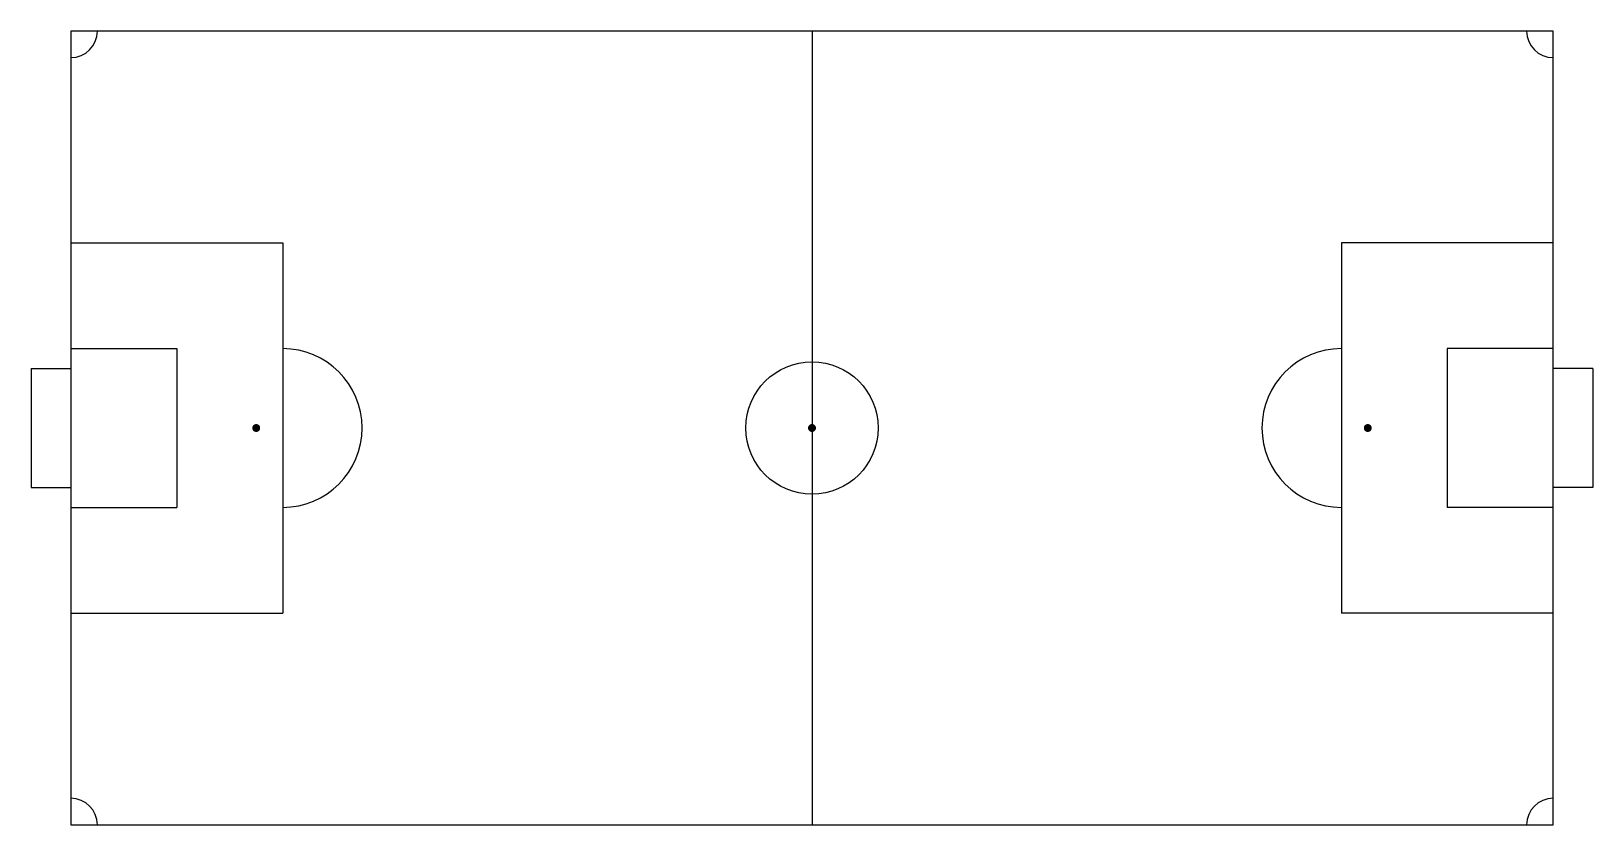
# Model space of a CAD drawing. Header units: millimetres. Extents: x 1286.5 to 1345.5, y 1283.3 to 1313.3.
import ezdxf

# ---------------------------------------------------------------- set-up
doc = ezdxf.new("R2010")
doc.units = ezdxf.units.MM
doc.header["$LTSCALE"] = 10
doc.layers.add('Campos_e_Quadras', color=3, linetype='Continuous')

msp = doc.modelspace()

# ---------------------------------------------------------------- linework, layer by layer
at = {"layer": 'Campos_e_Quadras'}
for p, q in [((1288.044, 1313.28), (1288.044, 1283.28)), ((1344.044, 1313.28), (1288.044, 1313.28)), ((1316.044, 1313.28), (1316.044, 1283.28)), ((1344.044, 1283.28), (1344.044, 1313.28)), ((1288.044, 1305.28), (1296.044, 1305.28)), ((1296.044, 1305.28), (1296.044, 1291.28)), ((1336.044, 1305.28), (1336.044, 1291.28)), ((1344.044, 1305.28), (1336.044, 1305.28)), ((1288.044, 1301.28), (1292.044, 1301.28)), ((1292.044, 1301.28), (1292.044, 1295.28)), ((1344.044, 1301.28), (1340.044, 1301.28)), ((1340.044, 1301.28), (1340.044, 1295.28)), ((1286.544, 1300.53), (1288.044, 1300.53)), ((1286.544, 1300.53), (1286.544, 1296.03)), ((1345.544, 1300.53), (1344.044, 1300.53)), ((1345.544, 1300.53), (1345.544, 1296.03)), ((1286.544, 1296.03), (1288.044, 1296.03)), ((1345.544, 1296.03), (1344.044, 1296.03)), ((1288.044, 1295.28), (1292.044, 1295.28)), ((1344.044, 1295.28), (1340.044, 1295.28)), ((1288.044, 1291.28), (1296.044, 1291.28)), ((1344.044, 1291.28), (1336.044, 1291.28)), ((1288.044, 1283.28), (1344.044, 1283.28))]:
    msp.add_line(p, q, dxfattribs=at)
for points in [[(1295.022, 1298.208, 0.15, 0.15, 1), (1295.065, 1298.351, 0.15, 0.15, 1)], [(1316.065, 1298.208, 0.15, 0.15, -1), (1316.022, 1298.351, 0.15, 0.15, -1)], [(1337.065, 1298.208, 0.15, 0.15, -1), (1337.022, 1298.351, 0.15, 0.15, -1)]]:
    msp.add_lwpolyline(points, format="xyseb", close=True, dxfattribs=at)
msp.add_circle((1316.044, 1298.28), 2.5, dxfattribs=at)
for centre, radius, start, end in [((1288.044, 1313.28), 1, 270, 0), ((1344.044, 1313.28), 1, 180, 270), ((1296.044, 1298.28), 3, 270, 90), ((1336.044, 1298.28), 3, 90, 270), ((1288.044, 1283.28), 1, 0, 90), ((1344.044, 1283.28), 1, 90, 180)]:
    msp.add_arc(centre, radius, start, end, dxfattribs=at)

doc.saveas('drawing.dxf')
